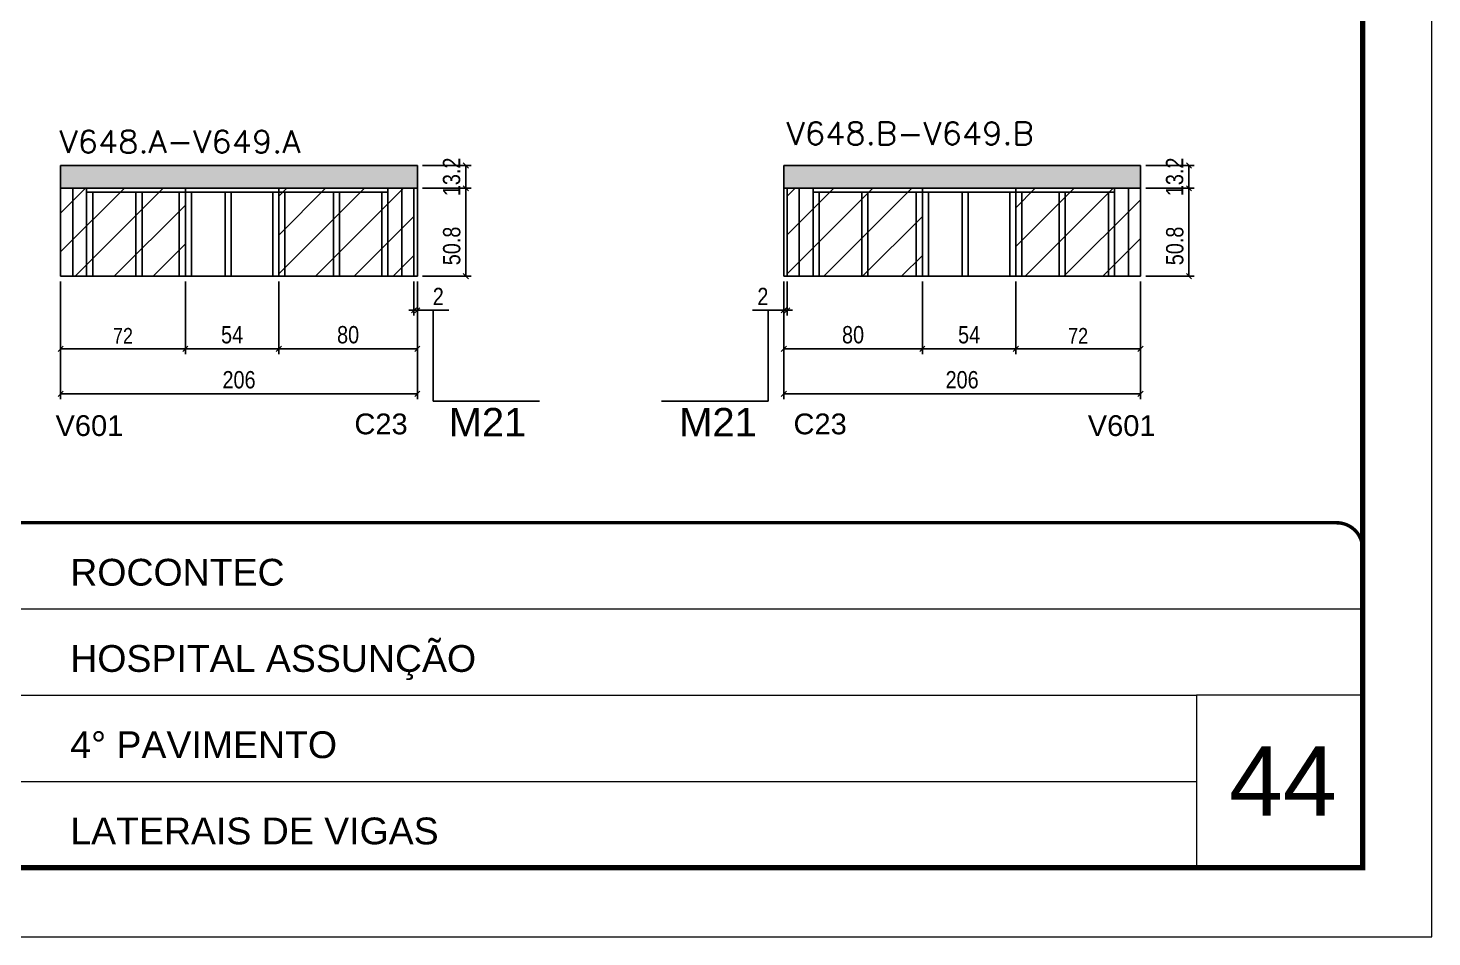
# Model space of a CAD drawing. Extents: x -20960 to -5926, y -2106 to 21915.
# Drawn here: x -6778 to -5967, y 9380 to 9905 of the extents above; entities that cross this region are included whole.
import ezdxf

# ---------------------------------------------------------------- set-up
doc = ezdxf.new("R2010")
doc.units = 0
doc.linetypes.add('CONTINUO', pattern=[0])
doc.linetypes.add('DASHED', pattern=[0.75, 0.5, -0.25])
for name, color, linetype in [('5', 5, 'Continuous'), ('COTA', 241, 'Continuous'), ('NOMENCLATURA', 7, 'Continuous'), ('Painéis', 200, 'Continuous'), ('Reaproveitamento', 251, 'Continuous'), ('SARR_2.2x7', 40, 'Continuous'), ('SARR_3.5x7', 81, 'Continuous')]:
    doc.layers.add(name, color=color, linetype=linetype)
for name, color, linetype, lineweight in [('CARIMBO', 255, 'Continuous', 9), ('Folhas', 255, 'Continuous', 9), ('SARRAFO DE PRESSAO', 251, 'DASHED', 9), ('Texto Seção', 7, 'Continuous', 15)]:
    doc.layers.add(name, color=color, linetype=linetype, lineweight=lineweight)
doc.styles.add('ARIAL', font='arial.ttf')
doc.styles.add('COTA TECNICA', font='techl___.ttf', dxfattribs={"height": 10})
doc.styles.add('COTA TECNICA-50', font='techl___.ttf', dxfattribs={"height": 9})
doc.styles.add('REGUA-120', font='ROMANS.shx', dxfattribs={"height": 15})
doc.styles.get("Standard").update_dxf_attribs({"font": 'arial.ttf'})
doc.dimstyles.new('COTA PAINEL-50', dxfattribs={"dimtxt": 9, "dimasz": 3, "dimexe": 3, "dimexo": 3, "dimgap": 3, "dimtad": 1, "dimdec": 1, "dimzin": 12, "dimdsep": 46, "dimtxsty": 'COTA TECNICA-50', "dimblk1": 'OBLIQUE', "dimblk2": 'OBLIQUE', "dimsah": 1, "dimcen": 0.9, "dimclrd": 4, "dimclre": 4, "dimclrt": 240, "dimadec": 1, "dimazin": 3, "dimtfac": 1, "dimtdec": 1, "dimtmove": 0, "dimatfit": 3, "dimfxl": 1, "dimtolj": 1, "dimtzin": 12, "dimarcsym": 0})
doc.dimstyles.new('PAINEL', dxfattribs={"dimtxt": 10, "dimasz": 3, "dimexe": 3, "dimexo": 3, "dimgap": 3, "dimtad": 1, "dimdec": 1, "dimzin": 12, "dimdsep": 46, "dimtxsty": 'COTA TECNICA', "dimblk1": 'OBLIQUE', "dimblk2": 'OBLIQUE', "dimsah": 1, "dimcen": 0.9, "dimclrd": 4, "dimclre": 4, "dimclrt": 240, "dimadec": 1, "dimazin": 3, "dimtfac": 1, "dimtdec": 1, "dimtmove": 0, "dimatfit": 3, "dimfxl": 1, "dimtolj": 1, "dimtzin": 12, "dimarcsym": 0})
pattern_1 = [(50, (1571.5, -4594.3004), (5.4655401, -0.4781726), [0.5715, -6.2865]), (355, (1571.5, -4594.3004), (-1.0573026, 5.7317054), [0.4572, -5.0292175]), (100.451445, (1571.9555, -4594.3403), (4.4082374, 5.2535326), [0.4857003, -5.3427073]), (46.1842, (1571.5, -4592.7764), (8.1323712, -1.2612698), [0.85725, -9.42975]), (96.63556, (1572.178, -4592.8815), (7.122124, 7.4227837), [0.7285507, -8.0140682]), (351.18415, (1571.5, -4592.7764), (7.122124, 7.4227837), [0.685799, -7.543792]), (21, (1572.262, -4593.1574), (4.5484317, -3.067956), [0.5715, -6.2865]), (326, (1572.262, -4593.1574), (1.8540609, 5.525639), [0.4572, -5.0292]), (71.451445, (1572.641, -4593.413), (6.4024926, 2.457683), [0.4857003, -5.3426981]), (37.5, (1571.5, -4594.3004), (0.0926581, 2.53665117), [0, -4.96824, 0, -5.1054, 0, -5.04825]), (7.5, (1571.5, -4594.3004), (2.00458988, 3.00541724), [0, -2.91084, 0, -4.85394, 0, -1.92405]), (327.5, (1569.8007, -4594.3004), (4.06771786, -0.17186232), [0, -1.905, 0, -5.9436, 0, -7.8867]), (317.5, (1569.0387, -4594.3004), (4.44387544, 0.7627947), [0, -2.4765, 0, -3.94716, 0, -5.6007])]

# ---------------------------------------------------------------- blocks, each defined once
blk = doc.blocks.new('9999999999')
at = {"color": 30, "linetype": 'CONTINUO'}
for p, q in [((98564.56, 34379.64), (99583.98, 34379.64)), ((98564.56, 34329.83), (99487.98, 34329.83)), ((99583.98, 34329.83), (99487.98, 34329.83)), ((99487.98, 34329.83), (99487.98, 34230.21)), ((98564.56, 34280.02), (99487.98, 34280.02))]:
    blk.add_line(p, q, dxfattribs=at)
at = {"color": 30, "linetype": 'CONTINUO', "const_width": 2}
blk.add_lwpolyline([(99583.98, 34230.21), (99583.98, 34414.45, 0.414214), (99568.98, 34429.45), (98228.98, 34429.45, 0.414214), (98213.98, 34414.45), (98213.98, 34245.21, 0.414214), (98228.98, 34230.21), (99583.98, 34230.21)], format="xyb", dxfattribs=at)
at = {"layer": 'Folhas'}
blk.add_lwpolyline([(98138.98, 34190.21), (99623.98, 34190.21), (99623.98, 35240.21), (98138.98, 35240.21)], close=True, dxfattribs=at)
at = {"layer": 'Folhas', "color": 30, "const_width": 3}
blk.add_lwpolyline([(98213.98, 34230.21), (99583.98, 34230.21), (99583.98, 35200.21), (98213.98, 35200.21)], close=True, dxfattribs=at)
at = {"color": 7, "linetype": 'Continuous', "ltscale": 5, "style": 'ARIAL'}
for s, height, p in [('ROCONTEC', 15.483, (98837.68, 34393.13)), ('HOSPITAL ASSUNÇÃO', 15.4829, (98837.68, 34343.32)), ('4° PAVIMENTO', 15.4829, (98837.68, 34293.51)), ('LATERAIS DE VIGAS', 15.4829, (98837.68, 34243.7))]:
    blk.add_text(s, height=height, dxfattribs=at).set_placement(p)
blk = doc.blocks.new('_Oblique')
at = {"color": 0, "linetype": 'ByBlock', "lineweight": -2}
blk.add_line((-0.5, -0.5), (0.5, 0.5), dxfattribs=at)
blk = doc.blocks.new('*D1594')
at = {"layer": 'COTA', "color": 4, "lineweight": -2, "ltscale": 25, "transparency": 16777216}
for p, q in [((-6758.85, 9758.3), (-6758.85, 9690.33)), ((-6552.85, 9758.3), (-6552.85, 9690.33)), ((-6552.85, 9693.33), (-6758.85, 9693.33))]:
    blk.add_line(p, q, dxfattribs=at)
at = {"layer": 'Defpoints', "color": 0, "ltscale": 25, "transparency": 16777216}
for p in [(-6758.85, 9761.3), (-6552.85, 9761.3), (-6758.85, 9693.33)]:
    blk.add_point(p, dxfattribs=at)
at = {"layer": 'COTA', "color": 4, "lineweight": -2, "ltscale": 25, "transparency": 16777216, "xscale": 3, "yscale": 3, "zscale": 3, "rotation": 180}
blk.add_blockref('_Oblique', (-6758.85, 9693.33), dxfattribs=at)
at = {"layer": 'COTA', "color": 4, "lineweight": -2, "ltscale": 25, "transparency": 16777216, "xscale": 3, "yscale": 3, "zscale": 3}
blk.add_blockref('_Oblique', (-6552.85, 9693.33), dxfattribs=at)
at = {"layer": 'COTA', "color": 240, "ltscale": 25, "transparency": 16777216, "insert": (-6655.85, 9701.44), "char_height": 10, "attachment_point": 5, "style": 'COTA TECNICA'}
blk.add_mtext('\\A1;206', dxfattribs=at)
blk = doc.blocks.new('*D1618')
at = {"layer": 'COTA', "color": 4, "lineweight": -2, "ltscale": 25, "transparency": 16777216}
for p, q in [((-6686.85, 9758.3), (-6686.85, 9716.32)), ((-6632.89, 9758.3), (-6632.89, 9716.32)), ((-6686.85, 9719.32), (-6632.89, 9719.32))]:
    blk.add_line(p, q, dxfattribs=at)
at = {"layer": 'Defpoints', "color": 0, "ltscale": 25, "transparency": 16777216}
for p in [(-6686.85, 9761.3), (-6632.89, 9761.3), (-6632.89, 9719.32)]:
    blk.add_point(p, dxfattribs=at)
at = {"layer": 'COTA', "color": 4, "lineweight": -2, "ltscale": 25, "transparency": 16777216, "xscale": 3, "yscale": 3, "zscale": 3, "rotation": 180}
blk.add_blockref('_Oblique', (-6686.85, 9719.32), dxfattribs=at)
at = {"layer": 'COTA', "color": 4, "lineweight": -2, "ltscale": 25, "transparency": 16777216, "xscale": 3, "yscale": 3, "zscale": 3}
blk.add_blockref('_Oblique', (-6632.89, 9719.32), dxfattribs=at)
at = {"layer": 'COTA', "color": 240, "ltscale": 25, "transparency": 16777216, "insert": (-6659.87, 9727.43), "char_height": 10, "attachment_point": 5, "style": 'COTA TECNICA'}
blk.add_mtext('\\A1;54', dxfattribs=at)
blk = doc.blocks.new('*D1595')
at = {"layer": 'COTA', "color": 4, "lineweight": -2, "ltscale": 25, "transparency": 16777216}
for p, q in [((-6632.89, 9758.3), (-6632.89, 9716.32)), ((-6552.85, 9758.3), (-6552.85, 9716.32)), ((-6632.89, 9719.32), (-6552.85, 9719.32))]:
    blk.add_line(p, q, dxfattribs=at)
at = {"layer": 'Defpoints', "color": 0, "ltscale": 25, "transparency": 16777216}
for p in [(-6632.89, 9761.3), (-6552.85, 9761.3), (-6552.85, 9719.32)]:
    blk.add_point(p, dxfattribs=at)
at = {"layer": 'COTA', "color": 4, "lineweight": -2, "ltscale": 25, "transparency": 16777216, "xscale": 3, "yscale": 3, "zscale": 3, "rotation": 180}
blk.add_blockref('_Oblique', (-6632.89, 9719.32), dxfattribs=at)
at = {"layer": 'COTA', "color": 4, "lineweight": -2, "ltscale": 25, "transparency": 16777216, "xscale": 3, "yscale": 3, "zscale": 3}
blk.add_blockref('_Oblique', (-6552.85, 9719.32), dxfattribs=at)
at = {"layer": 'COTA', "color": 240, "ltscale": 25, "transparency": 16777216, "insert": (-6592.87, 9727.45), "char_height": 10, "attachment_point": 5, "style": 'COTA TECNICA'}
blk.add_mtext('\\A1;80', dxfattribs=at)
blk = doc.blocks.new('*D1619')
at = {"layer": 'COTA', "color": 4, "lineweight": -2, "ltscale": 25, "transparency": 16777216}
for p, q in [((-6549.85, 9812.1), (-6521.85, 9812.1)), ((-6524.85, 9812.1), (-6524.85, 9761.3)), ((-6549.85, 9761.3), (-6521.85, 9761.3))]:
    blk.add_line(p, q, dxfattribs=at)
at = {"layer": 'Defpoints', "color": 0, "ltscale": 25, "transparency": 16777216}
for p in [(-6552.85, 9812.1), (-6552.85, 9761.3), (-6524.85, 9761.3)]:
    blk.add_point(p, dxfattribs=at)
at = {"layer": 'COTA', "color": 4, "lineweight": -2, "ltscale": 25, "transparency": 16777216, "xscale": 3, "yscale": 3, "zscale": 3}
for p, rotation in [((-6524.85, 9812.1), 90), ((-6524.85, 9761.3), 270)]:
    blk.add_blockref('_Oblique', p, dxfattribs=dict(at, rotation=rotation))
at = {"layer": 'COTA', "color": 240, "ltscale": 25, "transparency": 16777216, "insert": (-6532.99, 9778.79), "char_height": 10, "attachment_point": 5, "rotation": 90, "style": 'COTA TECNICA'}
blk.add_mtext('\\A1;50.8', dxfattribs=at)
blk = doc.blocks.new('*D1620')
at = {"layer": 'COTA', "color": 4, "lineweight": -2, "ltscale": 25, "transparency": 16777216}
for p, q in [((-6549.85, 9825.3), (-6521.85, 9825.3)), ((-6524.85, 9812.1), (-6524.85, 9825.3)), ((-6549.85, 9812.1), (-6521.85, 9812.1))]:
    blk.add_line(p, q, dxfattribs=at)
at = {"layer": 'Defpoints', "color": 0, "ltscale": 25, "transparency": 16777216}
for p in [(-6552.85, 9825.3), (-6524.85, 9825.3), (-6552.85, 9812.1)]:
    blk.add_point(p, dxfattribs=at)
at = {"layer": 'COTA', "color": 4, "lineweight": -2, "ltscale": 25, "transparency": 16777216, "xscale": 3, "yscale": 3, "zscale": 3}
for p, rotation in [((-6524.85, 9825.3), 90), ((-6524.85, 9812.1), 270)]:
    blk.add_blockref('_Oblique', p, dxfattribs=dict(at, rotation=rotation))
at = {"layer": 'COTA', "color": 240, "ltscale": 25, "transparency": 16777216, "insert": (-6533.07, 9818.7), "char_height": 10, "attachment_point": 5, "rotation": 90, "style": 'COTA TECNICA'}
blk.add_mtext('\\A1;13.2', dxfattribs=at)
blk = doc.blocks.new('*D1621')
at = {"layer": 'COTA', "color": 4, "lineweight": -2, "ltscale": 25, "transparency": 16777216}
for p, q in [((-6554.85, 9758.3), (-6554.85, 9738.6)), ((-6552.85, 9758.3), (-6552.85, 9738.6)), ((-6554.85, 9741.6), (-6557.85, 9741.6)), ((-6554.85, 9741.6), (-6552.85, 9741.6)), ((-6552.85, 9741.6), (-6534.74, 9741.6))]:
    blk.add_line(p, q, dxfattribs=at)
at = {"layer": 'Defpoints', "color": 0, "ltscale": 25, "transparency": 16777216}
for p in [(-6554.85, 9761.3), (-6552.85, 9761.3), (-6552.85, 9741.6)]:
    blk.add_point(p, dxfattribs=at)
at = {"layer": 'COTA', "color": 4, "lineweight": -2, "ltscale": 25, "transparency": 16777216, "xscale": 3, "yscale": 3, "zscale": 3}
blk.add_blockref('_Oblique', (-6554.85, 9741.6), dxfattribs=at)
at = {"layer": 'COTA', "color": 4, "lineweight": -2, "ltscale": 25, "transparency": 16777216, "xscale": 3, "yscale": 3, "zscale": 3, "rotation": 180}
blk.add_blockref('_Oblique', (-6552.85, 9741.6), dxfattribs=at)
at = {"layer": 'COTA', "color": 240, "ltscale": 25, "transparency": 16777216, "insert": (-6540.79, 9749.6), "char_height": 10, "attachment_point": 5, "style": 'COTA TECNICA'}
blk.add_mtext('\\A1;2', dxfattribs=at)
blk = doc.blocks.new('*D1630')
at = {"layer": 'COTA', "color": 4, "lineweight": -2, "transparency": 16777216}
for p, q in [((-6758.85, 9758.3), (-6758.85, 9716.32)), ((-6686.85, 9758.3), (-6686.85, 9716.32)), ((-6758.85, 9719.32), (-6686.85, 9719.32))]:
    blk.add_line(p, q, dxfattribs=at)
at = {"layer": 'Defpoints', "color": 0, "transparency": 16777216}
for p in [(-6758.85, 9761.3), (-6686.85, 9761.3), (-6686.85, 9719.32)]:
    blk.add_point(p, dxfattribs=at)
at = {"layer": 'COTA', "color": 4, "lineweight": -2, "transparency": 16777216, "xscale": 3, "yscale": 3, "zscale": 3, "rotation": 180}
blk.add_blockref('_Oblique', (-6758.85, 9719.32), dxfattribs=at)
at = {"layer": 'COTA', "color": 4, "lineweight": -2, "transparency": 16777216, "xscale": 3, "yscale": 3, "zscale": 3}
blk.add_blockref('_Oblique', (-6686.85, 9719.32), dxfattribs=at)
at = {"layer": 'COTA', "color": 240, "transparency": 16777216, "insert": (-6722.85, 9726.89), "char_height": 9, "attachment_point": 5, "style": 'COTA TECNICA-50'}
blk.add_mtext('\\A1;72', dxfattribs=at)
blk = doc.blocks.new('*D1612')
at = {"layer": 'COTA', "color": 4, "lineweight": -2, "ltscale": 25, "transparency": 16777216}
for p, q in [((-6341.3, 9758.3), (-6341.3, 9690.33)), ((-6135.3, 9758.3), (-6135.3, 9690.33)), ((-6341.3, 9693.33), (-6135.3, 9693.33))]:
    blk.add_line(p, q, dxfattribs=at)
at = {"layer": 'Defpoints', "color": 0, "ltscale": 25, "transparency": 16777216}
for p in [(-6341.3, 9761.3), (-6135.3, 9761.3), (-6135.3, 9693.33)]:
    blk.add_point(p, dxfattribs=at)
at = {"layer": 'COTA', "color": 4, "lineweight": -2, "ltscale": 25, "transparency": 16777216, "xscale": 3, "yscale": 3, "zscale": 3, "rotation": 180}
blk.add_blockref('_Oblique', (-6341.3, 9693.33), dxfattribs=at)
at = {"layer": 'COTA', "color": 4, "lineweight": -2, "ltscale": 25, "transparency": 16777216, "xscale": 3, "yscale": 3, "zscale": 3}
blk.add_blockref('_Oblique', (-6135.3, 9693.33), dxfattribs=at)
at = {"layer": 'COTA', "color": 240, "ltscale": 25, "transparency": 16777216, "insert": (-6238.3, 9701.44), "char_height": 10, "attachment_point": 5, "style": 'COTA TECNICA'}
blk.add_mtext('\\A1;206', dxfattribs=at)
blk = doc.blocks.new('*D1631')
at = {"layer": 'COTA', "color": 4, "lineweight": -2, "ltscale": 25, "transparency": 16777216}
for p, q in [((-6261.26, 9758.3), (-6261.26, 9716.32)), ((-6207.3, 9758.3), (-6207.3, 9716.32)), ((-6207.3, 9719.32), (-6261.26, 9719.32))]:
    blk.add_line(p, q, dxfattribs=at)
at = {"layer": 'Defpoints', "color": 0, "ltscale": 25, "transparency": 16777216}
for p in [(-6261.26, 9761.3), (-6207.3, 9761.3), (-6261.26, 9719.32)]:
    blk.add_point(p, dxfattribs=at)
at = {"layer": 'COTA', "color": 4, "lineweight": -2, "ltscale": 25, "transparency": 16777216, "xscale": 3, "yscale": 3, "zscale": 3, "rotation": 180}
blk.add_blockref('_Oblique', (-6261.26, 9719.32), dxfattribs=at)
at = {"layer": 'COTA', "color": 4, "lineweight": -2, "ltscale": 25, "transparency": 16777216, "xscale": 3, "yscale": 3, "zscale": 3}
blk.add_blockref('_Oblique', (-6207.3, 9719.32), dxfattribs=at)
at = {"layer": 'COTA', "color": 240, "ltscale": 25, "transparency": 16777216, "insert": (-6234.28, 9727.43), "char_height": 10, "attachment_point": 5, "style": 'COTA TECNICA'}
blk.add_mtext('\\A1;54', dxfattribs=at)
blk = doc.blocks.new('*D1613')
at = {"layer": 'COTA', "color": 4, "lineweight": -2, "ltscale": 25, "transparency": 16777216}
for p, q in [((-6341.3, 9758.3), (-6341.3, 9716.32)), ((-6261.26, 9758.3), (-6261.26, 9716.32)), ((-6261.26, 9719.32), (-6341.3, 9719.32))]:
    blk.add_line(p, q, dxfattribs=at)
at = {"layer": 'Defpoints', "color": 0, "ltscale": 25, "transparency": 16777216}
for p in [(-6341.3, 9761.3), (-6261.26, 9761.3), (-6341.3, 9719.32)]:
    blk.add_point(p, dxfattribs=at)
at = {"layer": 'COTA', "color": 4, "lineweight": -2, "ltscale": 25, "transparency": 16777216, "xscale": 3, "yscale": 3, "zscale": 3, "rotation": 180}
blk.add_blockref('_Oblique', (-6341.3, 9719.32), dxfattribs=at)
at = {"layer": 'COTA', "color": 4, "lineweight": -2, "ltscale": 25, "transparency": 16777216, "xscale": 3, "yscale": 3, "zscale": 3}
blk.add_blockref('_Oblique', (-6261.26, 9719.32), dxfattribs=at)
at = {"layer": 'COTA', "color": 240, "ltscale": 25, "transparency": 16777216, "insert": (-6301.28, 9727.45), "char_height": 10, "attachment_point": 5, "style": 'COTA TECNICA'}
blk.add_mtext('\\A1;80', dxfattribs=at)
blk = doc.blocks.new('*D1614')
at = {"layer": 'COTA', "color": 4, "lineweight": -2, "ltscale": 25, "transparency": 16777216}
for p, q in [((-6132.3, 9812.1), (-6104.31, 9812.1)), ((-6107.31, 9812.1), (-6107.31, 9761.3)), ((-6132.3, 9761.3), (-6104.31, 9761.3))]:
    blk.add_line(p, q, dxfattribs=at)
at = {"layer": 'Defpoints', "color": 0, "ltscale": 25, "transparency": 16777216}
for p in [(-6135.3, 9812.1), (-6135.3, 9761.3), (-6107.31, 9761.3)]:
    blk.add_point(p, dxfattribs=at)
at = {"layer": 'COTA', "color": 4, "lineweight": -2, "ltscale": 25, "transparency": 16777216, "xscale": 3, "yscale": 3, "zscale": 3}
for p, rotation in [((-6107.31, 9812.1), 90), ((-6107.31, 9761.3), 270)]:
    blk.add_blockref('_Oblique', p, dxfattribs=dict(at, rotation=rotation))
at = {"layer": 'COTA', "color": 240, "ltscale": 25, "transparency": 16777216, "insert": (-6115.44, 9778.79), "char_height": 10, "attachment_point": 5, "rotation": 90, "style": 'COTA TECNICA'}
blk.add_mtext('\\A1;50.8', dxfattribs=at)
blk = doc.blocks.new('*D1615')
at = {"layer": 'COTA', "color": 4, "lineweight": -2, "ltscale": 25, "transparency": 16777216}
for p, q in [((-6132.3, 9825.3), (-6104.31, 9825.3)), ((-6107.31, 9812.1), (-6107.31, 9825.3)), ((-6132.3, 9812.1), (-6104.31, 9812.1))]:
    blk.add_line(p, q, dxfattribs=at)
at = {"layer": 'Defpoints', "color": 0, "ltscale": 25, "transparency": 16777216}
for p in [(-6135.3, 9825.3), (-6107.31, 9825.3), (-6135.3, 9812.1)]:
    blk.add_point(p, dxfattribs=at)
at = {"layer": 'COTA', "color": 4, "lineweight": -2, "ltscale": 25, "transparency": 16777216, "xscale": 3, "yscale": 3, "zscale": 3}
for p, rotation in [((-6107.31, 9825.3), 90), ((-6107.31, 9812.1), 270)]:
    blk.add_blockref('_Oblique', p, dxfattribs=dict(at, rotation=rotation))
at = {"layer": 'COTA', "color": 240, "ltscale": 25, "transparency": 16777216, "insert": (-6115.53, 9818.7), "char_height": 10, "attachment_point": 5, "rotation": 90, "style": 'COTA TECNICA'}
blk.add_mtext('\\A1;13.2', dxfattribs=at)
blk = doc.blocks.new('*D1632')
at = {"layer": 'COTA', "color": 4, "lineweight": -2, "ltscale": 25, "transparency": 16777216}
for p, q in [((-6341.3, 9758.3), (-6341.3, 9738.6)), ((-6339.3, 9758.3), (-6339.3, 9738.6)), ((-6341.3, 9741.6), (-6359.41, 9741.6)), ((-6339.3, 9741.6), (-6341.3, 9741.6)), ((-6339.3, 9741.6), (-6336.3, 9741.6))]:
    blk.add_line(p, q, dxfattribs=at)
at = {"layer": 'Defpoints', "color": 0, "ltscale": 25, "transparency": 16777216}
for p in [(-6341.3, 9761.3), (-6339.3, 9761.3), (-6341.3, 9741.6)]:
    blk.add_point(p, dxfattribs=at)
at = {"layer": 'COTA', "color": 4, "lineweight": -2, "ltscale": 25, "transparency": 16777216, "xscale": 3, "yscale": 3, "zscale": 3}
blk.add_blockref('_Oblique', (-6341.3, 9741.6), dxfattribs=at)
at = {"layer": 'COTA', "color": 4, "lineweight": -2, "ltscale": 25, "transparency": 16777216, "xscale": 3, "yscale": 3, "zscale": 3, "rotation": 180}
blk.add_blockref('_Oblique', (-6339.3, 9741.6), dxfattribs=at)
at = {"layer": 'COTA', "color": 240, "ltscale": 25, "transparency": 16777216, "insert": (-6353.36, 9749.6), "char_height": 10, "attachment_point": 5, "style": 'COTA TECNICA'}
blk.add_mtext('\\A1;2', dxfattribs=at)
blk = doc.blocks.new('*D1633')
at = {"layer": 'COTA', "color": 4, "lineweight": -2, "transparency": 16777216}
for p, q in [((-6207.3, 9758.3), (-6207.3, 9716.32)), ((-6135.3, 9758.3), (-6135.3, 9716.32)), ((-6135.3, 9719.32), (-6207.3, 9719.32))]:
    blk.add_line(p, q, dxfattribs=at)
at = {"layer": 'Defpoints', "color": 0, "transparency": 16777216}
for p in [(-6207.3, 9761.3), (-6135.3, 9761.3), (-6207.3, 9719.32)]:
    blk.add_point(p, dxfattribs=at)
at = {"layer": 'COTA', "color": 4, "lineweight": -2, "transparency": 16777216, "xscale": 3, "yscale": 3, "zscale": 3, "rotation": 180}
blk.add_blockref('_Oblique', (-6207.3, 9719.32), dxfattribs=at)
at = {"layer": 'COTA', "color": 4, "lineweight": -2, "transparency": 16777216, "xscale": 3, "yscale": 3, "zscale": 3}
blk.add_blockref('_Oblique', (-6135.3, 9719.32), dxfattribs=at)
at = {"layer": 'COTA', "color": 240, "transparency": 16777216, "insert": (-6171.3, 9726.89), "char_height": 9, "attachment_point": 5, "style": 'COTA TECNICA-50'}
blk.add_mtext('\\A1;72', dxfattribs=at)

msp = doc.modelspace()

# ---------------------------------------------------------------- hatches: boundary and pattern name
at = {"layer": 'COTA', "linetype": 'ByBlock'}
h = msp.add_hatch(dxfattribs=at)
h.set_pattern_fill('AR-CONC', color=256, scale=0.03)
h.set_pattern_definition(pattern_1)
h.paths.add_polyline_path([(-6758.85, 9825.3), (-6758.85, 9812.1), (-6632.89, 9812.1), (-6552.85, 9812.1), (-6552.85, 9825.3)])
h = msp.add_hatch(dxfattribs=at)
h.set_pattern_fill('AR-CONC', color=256, scale=0.03)
h.set_pattern_definition(pattern_1)
h.paths.add_polyline_path([(-6341.3, 9825.3), (-6341.3, 9812.1), (-6261.26, 9812.1), (-6135.3, 9812.1), (-6135.3, 9825.3)])
at = {"layer": 'Reaproveitamento', "ltscale": 25}
h = msp.add_hatch(dxfattribs=at)
h.set_pattern_fill('ANSI31', color=256, scale=5)
h.set_pattern_definition([(45, (-147348.583, -9266.656), (-11.2253202, 11.2253202), [])])
h.paths.add_polyline_path([(-6758.85, 9812.1), (-6758.85, 9761.3), (-6686.85, 9761.3), (-6686.85, 9812.1)])
h = msp.add_hatch(dxfattribs=at)
h.set_pattern_fill('ANSI31', color=256, scale=5)
h.set_pattern_definition([(45, (-147344.623, -9266.656), (-11.2253202, 11.2253202), [])])
h.paths.add_polyline_path([(-6554.85, 9761.3), (-6554.85, 9812.1), (-6632.89, 9812.1), (-6632.89, 9761.3)])
h = msp.add_hatch(dxfattribs=at)
h.set_pattern_fill('ANSI31', color=256, scale=5)
h.set_pattern_definition([(45, (-147455.205, -9266.656), (-11.2253202, 11.2253202), [])])
h.paths.add_polyline_path([(-6339.3, 9761.3), (-6339.3, 9812.1), (-6261.26, 9812.1), (-6261.26, 9761.3)])
h = msp.add_hatch(dxfattribs=at)
h.set_pattern_fill('ANSI31', color=256, scale=5)
h.set_pattern_definition([(45, (-147451.165, -9266.656), (-11.2253202, 11.2253202), [])])
h.paths.add_polyline_path([(-6135.3, 9812.1), (-6135.3, 9761.3), (-6207.3, 9761.3), (-6207.3, 9812.1)])

# ---------------------------------------------------------------- linework, layer by layer
at = {"layer": 'COTA', "linetype": 'ByBlock'}
for p, q in [((-6758.85, 9825.3), (-6552.85, 9825.3)), ((-6758.85, 9812.1), (-6758.85, 9825.3)), ((-6552.85, 9812.1), (-6552.85, 9825.3)), ((-6135.3, 9825.3), (-6341.3, 9825.3)), ((-6341.3, 9812.1), (-6341.3, 9825.3))]:
    msp.add_line(p, q, dxfattribs=at)
at = {"layer": 'NOMENCLATURA', "linetype": 'Continuous'}
for p, q in [((-6543.79, 9741.6), (-6543.79, 9689.2)), ((-6350.36, 9741.6), (-6350.36, 9689.2)), ((-6482.3, 9689.2), (-6543.79, 9689.2)), ((-6411.85, 9689.2), (-6350.36, 9689.2))]:
    msp.add_line(p, q, dxfattribs=at)
at = {"layer": 'Painéis'}
for p, q in [((-6135.3, 9812.1), (-6135.3, 9825.3)), ((-6758.85, 9812.1), (-6632.89, 9812.1)), ((-6632.89, 9812.1), (-6552.85, 9812.1)), ((-6261.26, 9812.1), (-6341.3, 9812.1)), ((-6135.3, 9812.1), (-6261.26, 9812.1)), ((-6758.85, 9761.3), (-6632.89, 9761.3)), ((-6632.89, 9761.3), (-6552.85, 9761.3)), ((-6261.26, 9761.3), (-6341.3, 9761.3)), ((-6135.3, 9761.3), (-6261.26, 9761.3))]:
    msp.add_line(p, q, dxfattribs=at)
at = {"layer": 'Painéis', "ltscale": 25}
for p, q in [((-6758.85, 9761.3), (-6758.85, 9812.1)), ((-6686.85, 9761.3), (-6686.85, 9812.1)), ((-6632.89, 9761.3), (-6632.89, 9812.1)), ((-6632.89, 9761.3), (-6632.89, 9812.1)), ((-6554.85, 9761.3), (-6554.85, 9812.1)), ((-6552.85, 9761.3), (-6552.85, 9812.1)), ((-6341.3, 9761.3), (-6341.3, 9812.1)), ((-6339.3, 9761.3), (-6339.3, 9812.1)), ((-6261.26, 9761.3), (-6261.26, 9812.1)), ((-6261.26, 9761.3), (-6261.26, 9812.1)), ((-6207.3, 9761.3), (-6207.3, 9812.1)), ((-6135.3, 9761.3), (-6135.3, 9812.1))]:
    msp.add_line(p, q, dxfattribs=at)
at = {"layer": 'SARR_2.2x7', "linetype": 'Continuous'}
for p, q in [((-6751.85, 9812.1), (-6751.85, 9761.3)), ((-6743.85, 9809.9), (-6686.85, 9809.9)), ((-6686.85, 9809.9), (-6632.89, 9809.9)), ((-6632.89, 9809.9), (-6569.85, 9809.9)), ((-6561.85, 9812.1), (-6561.85, 9761.3)), ((-6332.3, 9812.1), (-6332.3, 9761.3)), ((-6261.26, 9809.9), (-6324.3, 9809.9)), ((-6261.26, 9809.9), (-6207.3, 9809.9)), ((-6150.3, 9809.9), (-6207.3, 9809.9)), ((-6142.3, 9812.1), (-6142.3, 9761.3))]:
    msp.add_line(p, q, dxfattribs=at)
at = {"layer": 'SARR_3.5x7'}
for p, q in [((-6743.85, 9812.1), (-6743.85, 9761.3)), ((-6740.35, 9809.9), (-6740.35, 9761.3)), ((-6715.35, 9809.9), (-6715.35, 9761.3)), ((-6711.85, 9809.9), (-6711.85, 9761.3)), ((-6690.35, 9809.9), (-6690.35, 9761.3)), ((-6683.35, 9809.9), (-6683.35, 9761.3)), ((-6663.89, 9809.9), (-6663.89, 9761.3)), ((-6660.39, 9809.9), (-6660.39, 9761.3)), ((-6636.39, 9809.9), (-6636.39, 9761.3)), ((-6629.39, 9809.9), (-6629.39, 9761.3)), ((-6601.37, 9809.9), (-6601.37, 9761.3)), ((-6597.87, 9809.9), (-6597.87, 9761.3)), ((-6573.35, 9809.9), (-6573.35, 9761.3)), ((-6569.85, 9812.1), (-6569.85, 9761.3)), ((-6324.3, 9812.1), (-6324.3, 9761.3)), ((-6320.8, 9809.9), (-6320.8, 9761.3)), ((-6296.28, 9809.9), (-6296.28, 9761.3)), ((-6292.78, 9809.9), (-6292.78, 9761.3)), ((-6264.76, 9809.9), (-6264.76, 9761.3)), ((-6257.76, 9809.9), (-6257.76, 9761.3)), ((-6238.3, 9809.9), (-6238.3, 9761.3)), ((-6234.8, 9809.9), (-6234.8, 9761.3)), ((-6210.8, 9809.9), (-6210.8, 9761.3)), ((-6203.8, 9809.9), (-6203.8, 9761.3)), ((-6182.3, 9809.9), (-6182.3, 9761.3)), ((-6178.8, 9809.9), (-6178.8, 9761.3)), ((-6153.8, 9809.9), (-6153.8, 9761.3)), ((-6150.3, 9812.1), (-6150.3, 9761.3))]:
    msp.add_line(p, q, dxfattribs=at)

# ---------------------------------------------------------------- block references
at = {"layer": 'SARRAFO DE PRESSAO', "color": 6, "linetype": 'ByBlock'}
msp.add_blockref('9999999999', (-105590.98, -24810.57), dxfattribs=at)

# ---------------------------------------------------------------- texts
at = {"layer": '5', "linetype": 'Continuous'}
for s, rotation, p in [('V601', 359.99996, (-6761.82, 9669)), ('C23', 359.99996, (-6589.21, 9669.98)), ('C23', 0.00004, (-6335.65, 9669.98)), ('V601', 0.00004, (-6165.75, 9669))]:
    msp.add_text(s, height=12, rotation=rotation, dxfattribs=at).set_placement(p)
at = {"layer": 'CARIMBO', "style": 'ARIAL'}
msp.add_text('44', height=40, dxfattribs=at).set_placement((-6084.14, 9449.78))
at = {"layer": 'NOMENCLATURA', "linetype": 'Continuous'}
for p in [(-6534.8, 9668.72), (-6401.67, 9668.72)]:
    msp.add_text('M21', height=16.5, dxfattribs=at).set_placement(p)
at = {"layer": 'Texto Seção', "style": 'REGUA-120', "width": 1.05}
for s, p in [('V648.B-V649.B', (-6339.63, 9837.28)), ('V648.A-V649.A', (-6759.53, 9832.49))]:
    msp.add_text(s, height=13, dxfattribs=at).set_placement(p)

# ---------------------------------------------------------------- dimensions: what is measured, and where the dimension line sits
at = {"layer": 'COTA', "ltscale": 25}
for base, p1, p2, picture, middle in [((-6524.85, 9825.3), (-6552.85, 9812.1), (-6552.85, 9825.3), '*D1620', (-6524.85, 9818.7)), ((-6107.31, 9825.3), (-6135.3, 9812.1), (-6135.3, 9825.3), '*D1615', (-6107.31, 9818.7)), ((-6524.85, 9761.3), (-6552.85, 9812.1), (-6552.85, 9761.3), '*D1619', (-6524.85, 9778.79)), ((-6107.31, 9761.3), (-6135.3, 9812.1), (-6135.3, 9761.3), '*D1614', (-6107.31, 9778.79))]:
    dim = msp.add_linear_dim(base=base, p1=p1, p2=p2, angle=90, dimstyle='PAINEL', dxfattribs=at)
    dim.commit()
    dim.dimension.update_dxf_attribs({"geometry": picture, "text_midpoint": middle, "dimtype": 160})
for base, p1, p2, picture, middle in [((-6758.85, 9693.33), (-6552.85, 9761.3), (-6758.85, 9761.3), '*D1594', (-6655.85, 9701.44)), ((-6632.89, 9719.32), (-6686.85, 9761.3), (-6632.89, 9761.3), '*D1618', (-6659.87, 9727.43)), ((-6552.85, 9741.6), (-6554.85, 9761.3), (-6552.85, 9761.3), '*D1621', (-6540.79, 9749.6))]:
    dim = msp.add_linear_dim(base=base, p1=p1, p2=p2, dimstyle='PAINEL', dxfattribs=at)
    dim.commit()
    dim.dimension.update_dxf_attribs({"geometry": picture, "text_midpoint": middle})
at = {"layer": 'COTA'}
dim = msp.add_linear_dim(base=(-6686.85, 9719.32), p1=(-6758.85, 9761.3), p2=(-6686.85, 9761.3), dimstyle='COTA PAINEL-50', dxfattribs=at)
dim.commit()
dim.dimension.update_dxf_attribs({"geometry": '*D1630', "text_midpoint": (-6722.85, 9726.89)})
at = {"layer": 'COTA', "ltscale": 25}
dim = msp.add_linear_dim(base=(-6552.85, 9719.32), p1=(-6632.89, 9761.3), p2=(-6552.85, 9761.3), dimstyle='PAINEL', override={"dimtmove": 1}, dxfattribs=at)
dim.commit()
dim.dimension.update_dxf_attribs({"geometry": '*D1595', "text_midpoint": (-6592.87, 9727.45)})
for base, p1, p2, picture, middle in [((-6341.3, 9741.6), (-6339.3, 9761.3), (-6341.3, 9761.3), '*D1632', (-6353.36, 9749.6)), ((-6135.3, 9693.33), (-6341.3, 9761.3), (-6135.3, 9761.3), '*D1612', (-6238.3, 9701.44)), ((-6261.26, 9719.32), (-6207.3, 9761.3), (-6261.26, 9761.3), '*D1631', (-6234.28, 9727.43))]:
    dim = msp.add_linear_dim(base=base, p1=p1, p2=p2, angle=180, dimstyle='PAINEL', dxfattribs=at)
    dim.commit()
    dim.dimension.update_dxf_attribs({"geometry": picture, "text_midpoint": middle})
dim = msp.add_linear_dim(base=(-6341.3, 9719.32), p1=(-6261.26, 9761.3), p2=(-6341.3, 9761.3), angle=180, dimstyle='PAINEL', override={"dimtmove": 1}, dxfattribs=at)
dim.commit()
dim.dimension.update_dxf_attribs({"geometry": '*D1613', "text_midpoint": (-6301.28, 9727.45)})
at = {"layer": 'COTA'}
dim = msp.add_linear_dim(base=(-6207.3, 9719.32), p1=(-6135.3, 9761.3), p2=(-6207.3, 9761.3), angle=180, dimstyle='COTA PAINEL-50', dxfattribs=at)
dim.commit()
dim.dimension.update_dxf_attribs({"geometry": '*D1633', "text_midpoint": (-6171.3, 9726.89)})

doc.saveas('drawing.dxf')
